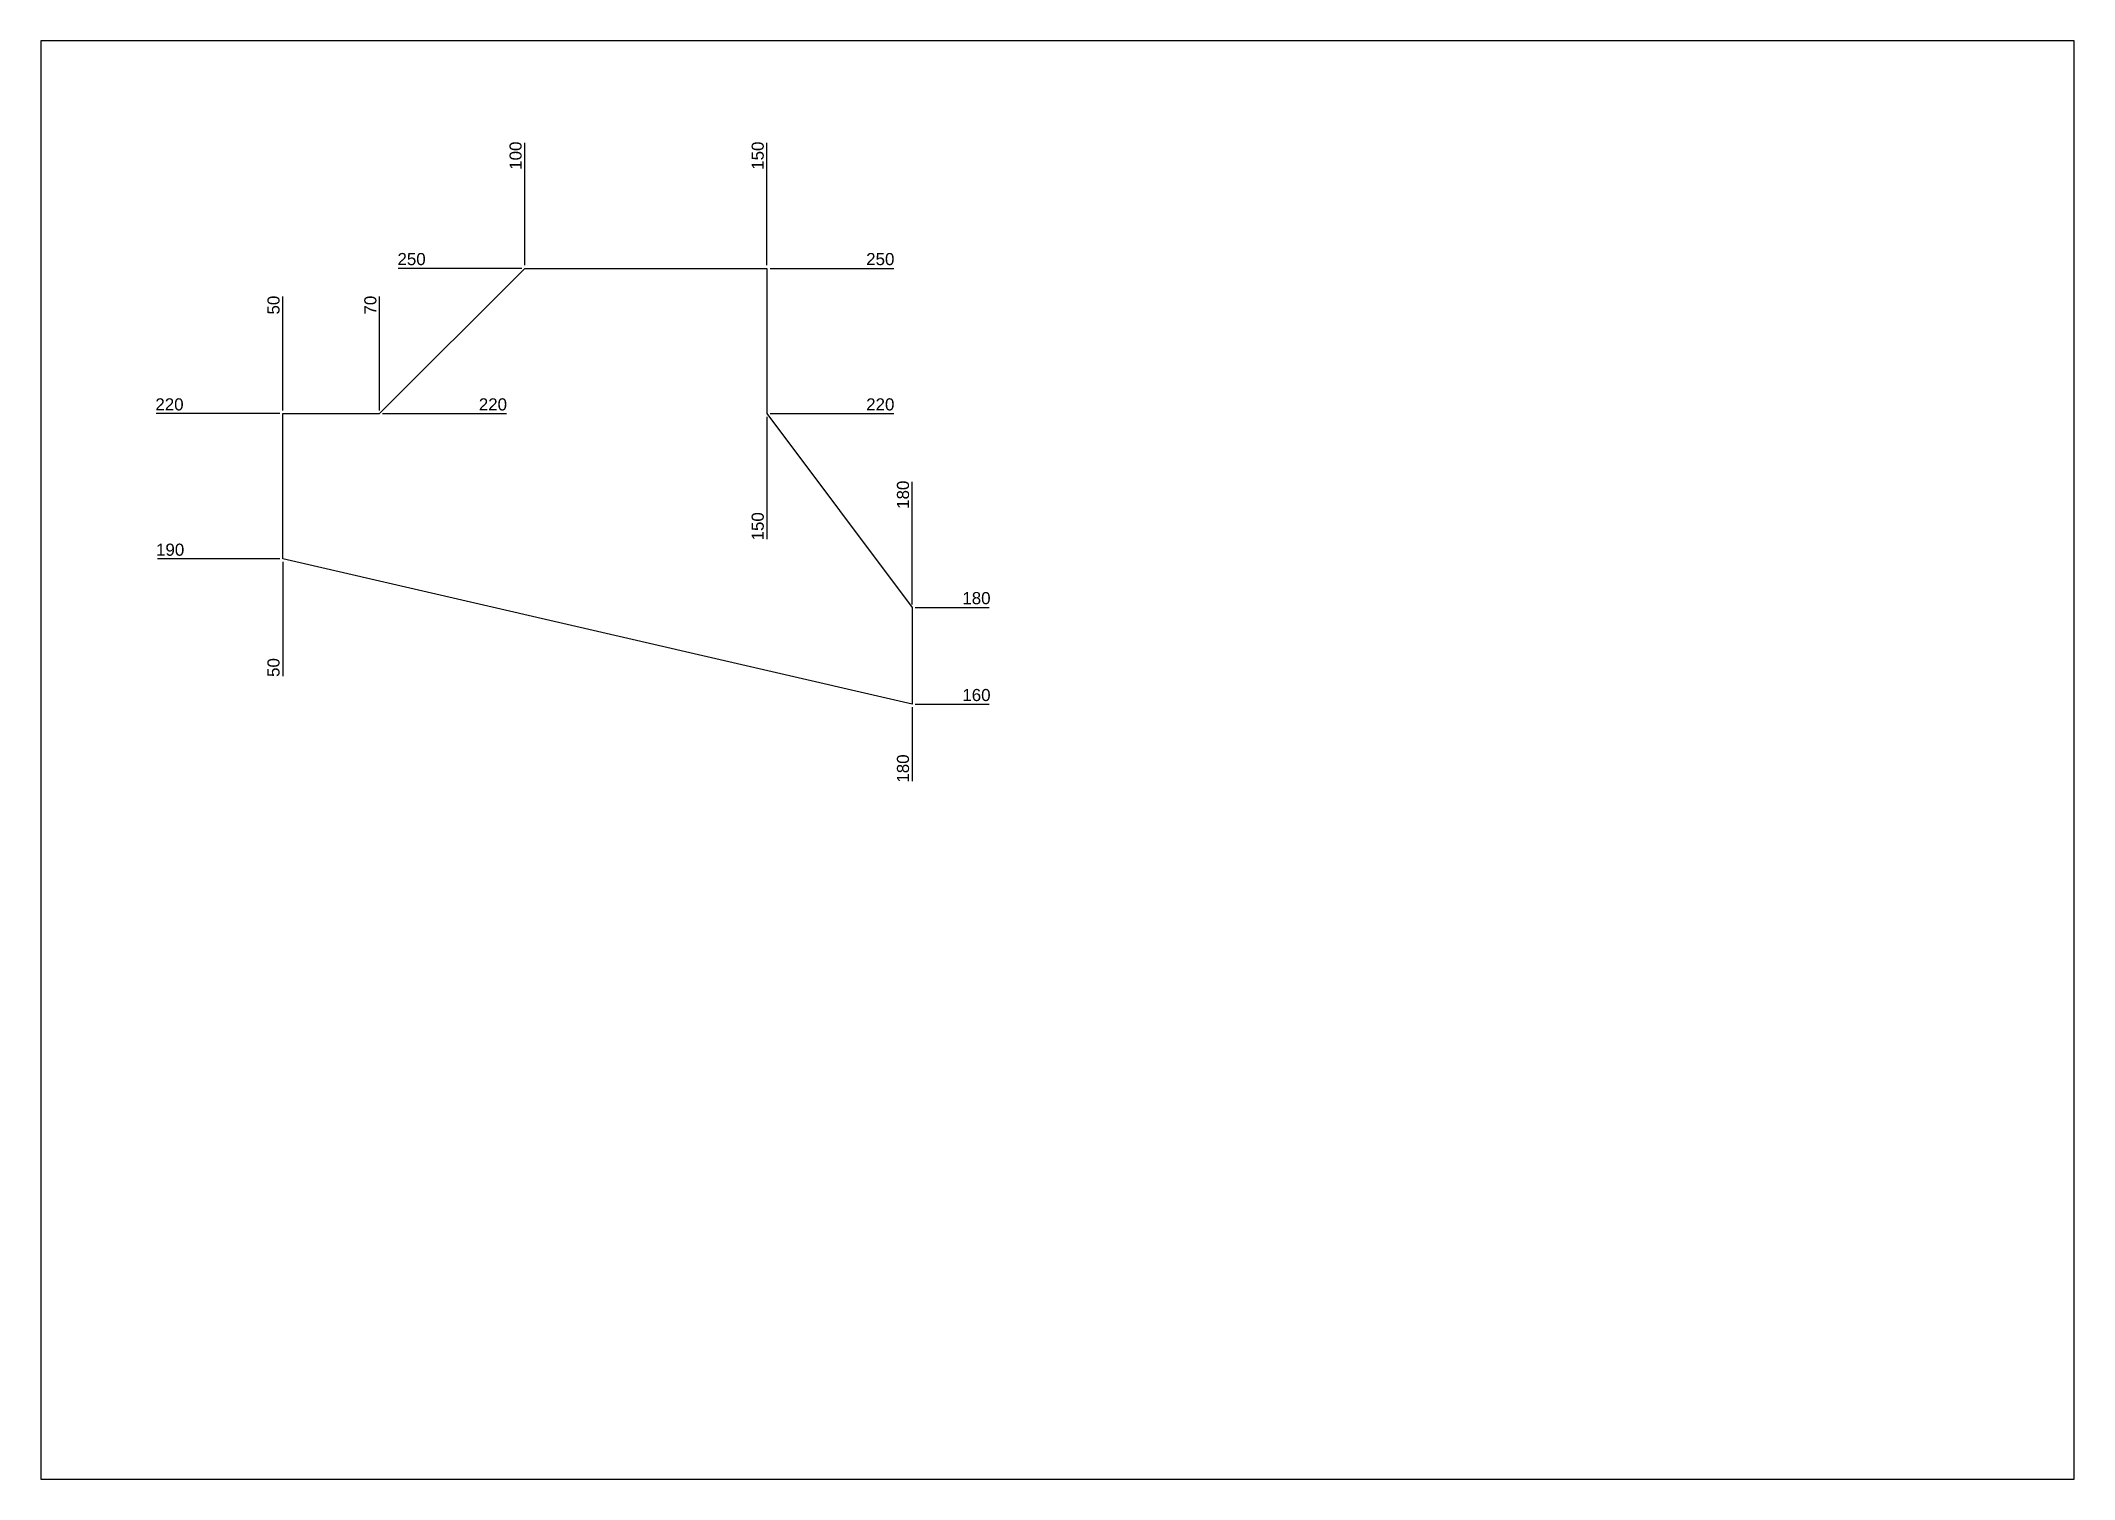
# Model space of a CAD drawing. Header units: millimetres. Extents: x 0 to 420, y 0 to 297.
import ezdxf

# ---------------------------------------------------------------- set-up
doc = ezdxf.new("R2010")
doc.units = ezdxf.units.MM
doc.layers.add('Kontury', color=7, linetype='Continuous', lineweight=30)
doc.layers.add('Pomocnicza', color=90, linetype='Continuous')
doc.layers.add('Wymiary', color=140, linetype='Continuous')
doc.styles.get("Standard").update_dxf_attribs({"font": 'arial.ttf'})
doc.dimstyles.new('KURS', dxfattribs={"dimtxt": 2.5, "dimasz": 2.5, "dimexe": 1.25, "dimexo": 0.625, "dimtad": 1, "dimtxsty": 'Standard', "dimcen": 2.5, "dimadec": 0, "dimazin": 0, "dimtfac": 1, "dimtmove": 0, "dimatfit": 3, "dimfxl": 1, "dimarcsym": 0})

# ---------------------------------------------------------------- blocks, each defined once
blk = doc.blocks.new('*D1')
at = {"layer": 'Defpoints', "color": 0, "transparency": 16777216}
for p in [(50, 190), (50, 170), (0, 0)]:
    blk.add_point(p, dxfattribs=at)
at = {"layer": 'Wymiary', "color": 0, "lineweight": -2, "transparency": 16777216}
blk.add_line((50, 189.38), (50, 165.8), dxfattribs=at)
at = {"layer": 'Wymiary', "color": 0, "transparency": 16777216, "insert": (48.1, 167.59), "char_height": 2.5, "attachment_point": 5, "rotation": 90}
blk.add_mtext('50', dxfattribs=at)
blk = doc.blocks.new('*D2')
at = {"layer": 'Defpoints', "color": 0, "transparency": 16777216}
for p in [(30, 190), (50, 190), (0, 0)]:
    blk.add_point(p, dxfattribs=at)
at = {"layer": 'Wymiary', "color": 0, "lineweight": -2, "transparency": 16777216}
blk.add_line((49.38, 190), (24.1, 190), dxfattribs=at)
at = {"layer": 'Wymiary', "color": 0, "transparency": 16777216, "insert": (26.74, 191.9), "char_height": 2.5, "attachment_point": 5}
blk.add_mtext('190', dxfattribs=at)
blk = doc.blocks.new('*D3')
at = {"layer": 'Defpoints', "color": 0, "transparency": 16777216}
for p in [(30, 220), (50, 220), (0, 0)]:
    blk.add_point(p, dxfattribs=at)
at = {"layer": 'Wymiary', "color": 0, "lineweight": -2, "transparency": 16777216}
blk.add_line((49.38, 220), (23.82, 220), dxfattribs=at)
at = {"layer": 'Wymiary', "color": 0, "transparency": 16777216, "insert": (26.6, 221.9), "char_height": 2.5, "attachment_point": 5}
blk.add_mtext('220', dxfattribs=at)
blk = doc.blocks.new('*D4')
at = {"layer": 'Defpoints', "color": 0, "transparency": 16777216}
for p in [(50, 240), (50, 220), (0, 0)]:
    blk.add_point(p, dxfattribs=at)
at = {"layer": 'Wymiary', "color": 0, "lineweight": -2, "transparency": 16777216}
blk.add_line((50, 220.63), (50, 244.2), dxfattribs=at)
at = {"layer": 'Wymiary', "color": 0, "transparency": 16777216, "insert": (48.1, 242.41), "char_height": 2.5, "attachment_point": 5, "rotation": 90}
blk.add_mtext('50', dxfattribs=at)
blk = doc.blocks.new('*D5')
at = {"layer": 'Defpoints', "color": 0, "transparency": 16777216}
for p in [(70, 240), (70, 220), (0, 0)]:
    blk.add_point(p, dxfattribs=at)
at = {"layer": 'Wymiary', "color": 0, "lineweight": -2, "transparency": 16777216}
blk.add_line((70, 220.63), (70, 244.18), dxfattribs=at)
at = {"layer": 'Wymiary', "color": 0, "transparency": 16777216, "insert": (68.1, 242.4), "char_height": 2.5, "attachment_point": 5, "rotation": 90}
blk.add_mtext('70', dxfattribs=at)
blk = doc.blocks.new('*D6')
at = {"layer": 'Defpoints', "color": 0, "transparency": 16777216}
for p in [(70, 220), (90, 220), (0, 0)]:
    blk.add_point(p, dxfattribs=at)
at = {"layer": 'Wymiary', "color": 0, "lineweight": -2, "transparency": 16777216}
blk.add_line((70.63, 220), (96.18, 220), dxfattribs=at)
at = {"layer": 'Wymiary', "color": 0, "transparency": 16777216, "insert": (93.4, 221.9), "char_height": 2.5, "attachment_point": 5}
blk.add_mtext('220', dxfattribs=at)
blk = doc.blocks.new('*D7')
at = {"layer": 'Defpoints', "color": 0, "transparency": 16777216}
for p in [(100, 270), (100, 250), (0, 0)]:
    blk.add_point(p, dxfattribs=at)
at = {"layer": 'Wymiary', "color": 0, "lineweight": -2, "transparency": 16777216}
blk.add_line((100, 250.63), (100, 275.9), dxfattribs=at)
at = {"layer": 'Wymiary', "color": 0, "transparency": 16777216, "insert": (98.1, 273.26), "char_height": 2.5, "attachment_point": 5, "rotation": 90}
blk.add_mtext('100', dxfattribs=at)
blk = doc.blocks.new('*D9')
at = {"layer": 'Defpoints', "color": 0, "transparency": 16777216}
for p in [(80, 250), (100, 250), (0, 0)]:
    blk.add_point(p, dxfattribs=at)
at = {"layer": 'Wymiary', "color": 0, "lineweight": -2, "transparency": 16777216}
blk.add_line((99.38, 250), (73.82, 250), dxfattribs=at)
at = {"layer": 'Wymiary', "color": 0, "transparency": 16777216, "insert": (76.6, 251.9), "char_height": 2.5, "attachment_point": 5}
blk.add_mtext('250', dxfattribs=at)
blk = doc.blocks.new('*D10')
at = {"layer": 'Defpoints', "color": 0, "transparency": 16777216}
for p in [(150, 270), (150, 250), (0, 0)]:
    blk.add_point(p, dxfattribs=at)
at = {"layer": 'Wymiary', "color": 0, "lineweight": -2, "transparency": 16777216}
blk.add_line((150, 250.63), (150, 275.9), dxfattribs=at)
at = {"layer": 'Wymiary', "color": 0, "transparency": 16777216, "insert": (148.1, 273.26), "char_height": 2.5, "attachment_point": 5, "rotation": 90}
blk.add_mtext('150', dxfattribs=at)
blk = doc.blocks.new('*D11')
at = {"layer": 'Defpoints', "color": 0, "transparency": 16777216}
for p in [(150, 250), (170, 250), (0, 0)]:
    blk.add_point(p, dxfattribs=at)
at = {"layer": 'Wymiary', "color": 0, "lineweight": -2, "transparency": 16777216}
blk.add_line((150.63, 250), (176.18, 250), dxfattribs=at)
at = {"layer": 'Wymiary', "color": 0, "transparency": 16777216, "insert": (173.4, 251.9), "char_height": 2.5, "attachment_point": 5}
blk.add_mtext('250', dxfattribs=at)
blk = doc.blocks.new('*D12')
at = {"layer": 'Defpoints', "color": 0, "transparency": 16777216}
for p in [(150, 220), (170, 220), (0, 0)]:
    blk.add_point(p, dxfattribs=at)
at = {"layer": 'Wymiary', "color": 0, "lineweight": -2, "transparency": 16777216}
blk.add_line((150.63, 220), (176.18, 220), dxfattribs=at)
at = {"layer": 'Wymiary', "color": 0, "transparency": 16777216, "insert": (173.4, 221.9), "char_height": 2.5, "attachment_point": 5}
blk.add_mtext('220', dxfattribs=at)
blk = doc.blocks.new('*D13')
at = {"layer": 'Defpoints', "color": 0, "transparency": 16777216}
for p in [(150, 220), (150, 200), (0, 0)]:
    blk.add_point(p, dxfattribs=at)
at = {"layer": 'Wymiary', "color": 0, "lineweight": -2, "transparency": 16777216}
blk.add_line((150, 219.38), (150, 194.1), dxfattribs=at)
at = {"layer": 'Wymiary', "color": 0, "transparency": 16777216, "insert": (148.1, 196.74), "char_height": 2.5, "attachment_point": 5, "rotation": 90}
blk.add_mtext('150', dxfattribs=at)
blk = doc.blocks.new('*D14')
at = {"layer": 'Defpoints', "color": 0, "transparency": 16777216}
for p in [(180, 180), (190, 180), (0, 0)]:
    blk.add_point(p, dxfattribs=at)
at = {"layer": 'Wymiary', "color": 0, "lineweight": -2, "transparency": 16777216}
blk.add_line((180.62, 180), (195.9, 180), dxfattribs=at)
at = {"layer": 'Wymiary', "color": 0, "transparency": 16777216, "insert": (193.26, 181.9), "char_height": 2.5, "attachment_point": 5}
blk.add_mtext('180', dxfattribs=at)
blk = doc.blocks.new('*D15')
at = {"layer": 'Defpoints', "color": 0, "transparency": 16777216}
for p in [(180, 200), (180, 180), (0, 0)]:
    blk.add_point(p, dxfattribs=at)
at = {"layer": 'Wymiary', "color": 0, "lineweight": -2, "transparency": 16777216}
blk.add_line((180, 180.63), (180, 205.9), dxfattribs=at)
at = {"layer": 'Wymiary', "color": 0, "transparency": 16777216, "insert": (178.1, 203.26), "char_height": 2.5, "attachment_point": 5, "rotation": 90}
blk.add_mtext('180', dxfattribs=at)
blk = doc.blocks.new('*D16')
at = {"layer": 'Defpoints', "color": 0, "transparency": 16777216}
for p in [(180, 160), (190, 160), (0, 0)]:
    blk.add_point(p, dxfattribs=at)
at = {"layer": 'Wymiary', "color": 0, "lineweight": -2, "transparency": 16777216}
blk.add_line((180.62, 160), (195.9, 160), dxfattribs=at)
at = {"layer": 'Wymiary', "color": 0, "transparency": 16777216, "insert": (193.26, 161.9), "char_height": 2.5, "attachment_point": 5}
blk.add_mtext('160', dxfattribs=at)
blk = doc.blocks.new('*D17')
at = {"layer": 'Defpoints', "color": 0, "transparency": 16777216}
for p in [(180, 160), (180, 150), (0, 0)]:
    blk.add_point(p, dxfattribs=at)
at = {"layer": 'Wymiary', "color": 0, "lineweight": -2, "transparency": 16777216}
blk.add_line((180, 159.38), (180, 144.1), dxfattribs=at)
at = {"layer": 'Wymiary', "color": 0, "transparency": 16777216, "insert": (178.1, 146.74), "char_height": 2.5, "attachment_point": 5, "rotation": 90}
blk.add_mtext('180', dxfattribs=at)

msp = doc.modelspace()

# ---------------------------------------------------------------- linework, layer by layer
at = {"layer": 'Kontury'}
for p, q in [((70, 220), (100, 250)), ((100, 250), (150, 250)), ((150, 250), (150, 220)), ((50, 190), (50, 220)), ((50, 220), (70, 220)), ((150, 220), (180, 180)), ((180, 160), (50, 190)), ((180, 180), (180, 160))]:
    msp.add_line(p, q, dxfattribs=at)
at = {"layer": 'Pomocnicza'}
msp.add_lwpolyline([(0, 0), (420, 0), (420, 297), (0, 297)], close=True, dxfattribs=at)

# ---------------------------------------------------------------- dimensions: what is measured, and where the dimension line sits
at = {"layer": 'Wymiary'}
for feature_location, offset, dtype, picture, middle in [((100, 250), (0, 20), 1, '*D7', (98.099, 273.265)), ((150, 250), (0, 20), 1, '*D10', (148.099, 273.265)), ((100, 250), (-20, 0), 0, '*D9', (76.596, 251.901)), ((150, 250), (20, 0), 0, '*D11', (173.404, 251.901)), ((50, 220), (0, 20), 1, '*D4', (48.099, 242.411)), ((70, 220), (0, 20), 1, '*D5', (68.099, 242.401)), ((50, 220), (-20, 0), 0, '*D3', (26.596, 221.901)), ((70, 220), (20, 0), 0, '*D6', (93.404, 221.901)), ((150, 220), (20, 0), 0, '*D12', (173.404, 221.901)), ((150, 220), (0, -20), 1, '*D13', (148.099, 196.735)), ((180, 180), (0, 20), 1, '*D15', (178.099, 203.265)), ((50, 190), (-20, 0), 0, '*D2', (26.735, 191.901)), ((50, 190), (0, -20), 1, '*D1', (48.099, 167.589)), ((180, 180), (10, 0), 0, '*D14', (193.265, 181.901)), ((180, 160), (10, 0), 0, '*D16', (193.265, 161.901)), ((180, 160), (0, -10), 1, '*D17', (178.099, 146.735))]:
    dim = msp.add_ordinate_dim(feature_location=feature_location, offset=offset, dtype=dtype, origin=(0, 0), dimstyle='KURS', dxfattribs=at)
    dim.commit()
    dim.dimension.update_dxf_attribs({"geometry": picture, "text_midpoint": middle})

doc.saveas('drawing.dxf')
